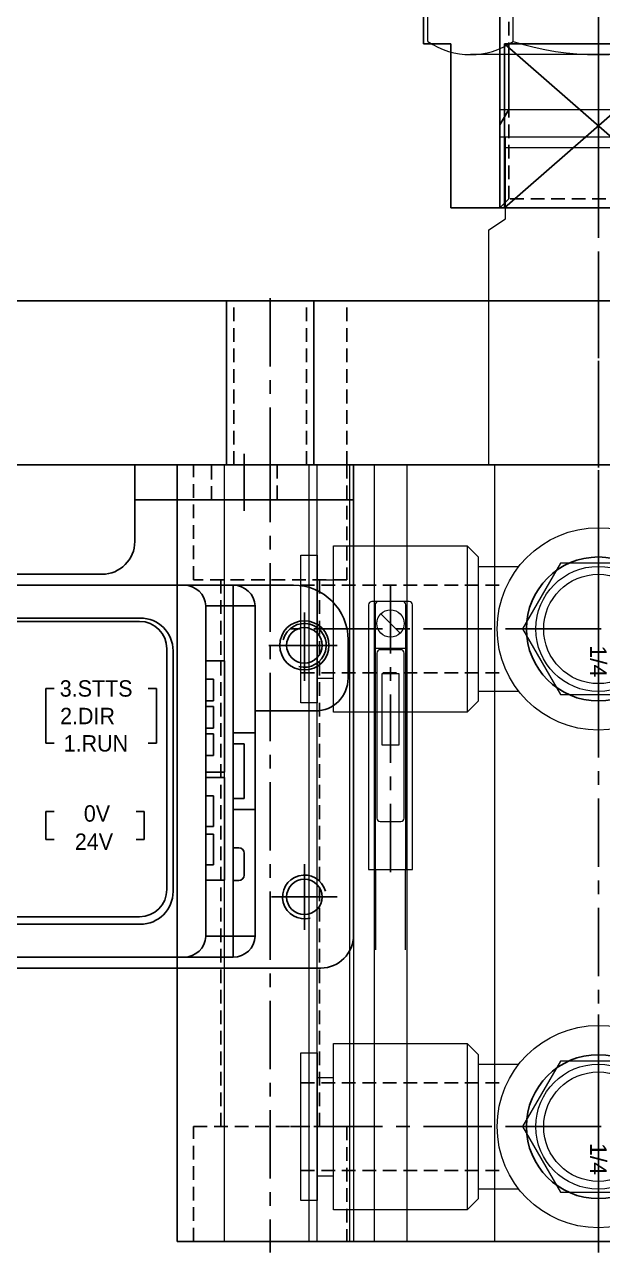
# Model space of a CAD drawing. Header units: inches. Extents: x 0 to 77285, y -118 to 40065.
# Drawn here: x 70225.8 to 70278.6, y 27925.8 to 28038 of the extents above; entities that cross this region are included whole.
import ezdxf
from ezdxf.enums import TextEntityAlignment as Align

# ---------------------------------------------------------------- set-up
doc = ezdxf.new("R2010")
doc.units = ezdxf.units.IN
doc.header["$LTSCALE"] = 5
doc.header["$MEASUREMENT"] = 0
doc.linetypes.add('CENTER', pattern=[2, 1.25, -0.25, 0.25, -0.25])
doc.linetypes.add('HIDDEN', pattern=[0.375, 0.25, -0.125])
for name, color, linetype in [('11', 1, 'CENTER'), ('22', 2, 'HIDDEN'), ('77', 40, 'HIDDEN'), ('99', 181, 'Continuous'), ('A', 8, 'Continuous'), ('BOM-T', 4, 'Continuous'), ('T', 3, 'Continuous'), ('Y', 60, 'Continuous')]:
    doc.layers.add(name, color=color, linetype=linetype)
doc.layers.add('88', color=35, linetype='Continuous', lineweight=5)
doc.styles.add('SCI', font='')
doc.styles.get("Standard").update_dxf_attribs({"font": 'arial.ttf'})
doc.styles.get('SCI').set_extended_font_data('Gulim')

# ---------------------------------------------------------------- blocks, each defined once
blk = doc.blocks.new('A$C599342af')
for p, q in [((78.99, 0), (-10.99, 0)), ((-10.99, -24), (-10.99, 0)), ((-4.19, 0), (-4.19, -24)), ((4.19, 0), (4.19, -24)), ((11.01, -12), (11.01, 0)), ((56.99, 0), (56.99, -12)), ((63.81, 0), (63.81, -24)), ((72.19, 0), (72.19, -24)), ((78.99, 0), (78.99, -24)), ((13.5, -2.12), (12.5, -3.12)), ((55.5, -3.12), (54.5, -2.12)), ((12.5, -3.12), (12.5, -11.5)), ((55.5, -11.5), (55.5, -3.12)), ((56.99, -12), (11.01, -12)), ((12.5, -11.5), (13, -12)), ((13, -12), (17.8, -12)), ((16.52, -24), (16.52, -12)), ((50, -12.2), (18, -12.2)), ((18, -12.2), (18, -30)), ((50, -30), (50, -12.2)), ((55, -12), (50.2, -12)), ((51.48, -12), (51.48, -24)), ((55, -12), (55.5, -11.5)), ((42.19, -13), (25.81, -13)), ((18, -24), (-10.99, -24)), ((78.99, -24), (51.48, -24)), ((18, -30), (20.5, -30)), ((20.5, -30), (20.5, -45)), ((25.41, -45), (25.41, -30)), ((25.41, -30), (42.59, -30)), ((42.59, -30), (42.59, -45)), ((47.5, -45), (47.5, -30)), ((47.5, -30), (50, -30)), ((47.5, -45), (20.5, -45))]:
    blk.add_line(p, q)
for centre, radius, start, end in [((34, -100), 100, 78.1705, 101.8295), ((17.8, -12.2), 0.2, 0, 90), ((50.2, -12.2), 0.2, 90, 180)]:
    blk.add_arc(centre, radius, start, end)
at = {"layer": '11'}
for p, q in [((34, 2.25), (34, -47.25)), ((34, -26), (34, 2)), ((0, -25), (0, 1)), ((68, -25), (68, 1))]:
    blk.add_line(p, q, dxfattribs=at)
at = {"layer": '22'}
for p, q in [((34, -8.27), (25.81, -13)), ((42.19, -13), (34, -8.27)), ((25.81, -13), (25.81, -44.19)), ((42.19, -44.19), (42.19, -13)), ((43, -18), (25, -18)), ((25.81, -44.19), (25, -45)), ((42.19, -44.19), (25.81, -44.19)), ((43, -45), (42.19, -44.19))]:
    blk.add_line(p, q, dxfattribs=at)
at = {"layer": 'A'}
for p, q in [((17.8, -12), (50.2, -12)), ((25.41, -30), (42.59, -45)), ((25.41, -45), (42.59, -30))]:
    blk.add_line(p, q, dxfattribs=at)
at = {"layer": 'T'}
for p, q in [((-5, 0), (-5, -24)), ((5, 0), (5, -24)), ((63, 0), (63, -24)), ((73, 0), (73, -24)), ((25.81, -17.25), (25, -18)), ((42.19, -17.25), (43, -18)), ((25, -45), (25, -18)), ((43, -45), (43, -18))]:
    blk.add_line(p, q, dxfattribs=at)
at = {"layer": 'BOM-T', "color": 4}
for s, p in [('FLOATING JOINT', (7.27, -19.99)), ('FJBT18', (7.27, -21.17)), ('MISUMI', (7.27, -22.35))]:
    blk.add_text(s, height=0.75, dxfattribs=at).set_placement(p, align=Align.MIDDLE_LEFT)
blk = doc.blocks.new('A$C323c1dae')
for p, q in [((-15.59, 38.71), (-15.59, 47.29)), ((-7.79, 38.71), (-7.79, 47.29)), ((11.69, 37.5), (-11.69, 37.5)), ((-9, 30), (-9, 37.5)), ((-9, 32.5), (9, 32.5)), ((-9, 30), (9, 30)), ((-8.5, 22.5), (-8.5, 30)), ((-8.5, 29), (8.5, 29)), ((-10, 21.5), (-8.5, 22.5)), ((-10, 0), (-10, 21.5)), ((-38.5, 0), (-38.5, -71)), ((-38.5, 0), (38.5, 0)), ((-38.5, -71), (-38.5, 0)), ((-38.5, 0), (38.5, 0)), ((-34.21, 0), (-34.21, -71)), ((-26.48, 0), (-26.48, -71)), ((-25.75, 0), (-25.75, -71)), ((-22.75, 0), (-22.75, -71)), ((-22.38, 0), (-22.38, -71)), ((-20.5, 0), (-20.5, -71)), ((-20.5, 0), (-20.5, -71)), ((-17.5, 0), (-17.5, -71)), ((-17.5, 0), (-17.5, -71)), ((-9.5, 0), (-9.5, -71)), ((-9.5, 0), (-9.5, -71)), ((-12, -7.4), (-12, -22.6)), ((-11, -9.3), (-7.29, -9.3)), ((-25.7, -10.5), (-24.2, -10.5)), ((-18.12, -15.38), (-19.88, -13.62)), ((-17.6, -16.8), (-20.4, -16.8)), ((-25.7, -19.5), (-24.2, -19.5)), ((-11, -20.7), (-7.29, -20.7)), ((-12, -52.9), (-12, -68.1)), ((-11, -54.8), (-7.29, -54.8)), ((-25.7, -56), (-24.2, -56)), ((-25.7, -65), (-24.2, -65)), ((-11, -66.2), (-7.29, -66.2)), ((-38.5, -71), (38.5, -71)), ((38.5, -71), (-38.5, -71))]:
    blk.add_line(p, q)
for points in [[(-12, -7.4), (-11, -8.4), (-11, -21.6), (-12, -22.6), (-24.2, -22.6), (-24.2, -22.6), (-24.2, -7.4), (-24.2, -7.4)], [(-25.7, -8.25), (-25.7, -21.75), (-27.2, -21.75), (-27.2, -8.25)], [(-3.46, -21), (3.46, -21), (6.93, -15), (3.46, -9), (-3.46, -9), (-6.93, -15)], [(-19.8, -19.1), (-19.8, -25.6), (-18.2, -25.6), (-18.2, -19.1)], [(-25.7, -53.75), (-25.7, -67.25), (-27.2, -67.25), (-27.2, -53.75)], [(-12, -52.9), (-11, -53.9), (-11, -67.1), (-12, -68.1), (-24.2, -68.1), (-24.2, -68.1), (-24.2, -52.9), (-24.2, -52.9)], [(-3.46, -66.5), (3.46, -66.5), (6.93, -60.5), (3.46, -54.5), (-3.46, -54.5), (-6.93, -60.5)]]:
    blk.add_lwpolyline(points, close=True)
for points in [[(-20.7, -12.5, 0.414214), (-21, -12.8), (-21, -37), (-17, -37), (-17, -12.8, 0.414214), (-17.3, -12.5)], [(-20.1, -12.5, 0.414214), (-20.4, -12.8), (-20.4, -37), (-17.6, -37), (-17.6, -12.8, 0.414214), (-17.9, -12.5)], [(-19.95, -16.9, 0.414214), (-20.25, -17.2), (-20.25, -32.3, 0.414214), (-19.95, -32.6), (-18.05, -32.6, 0.414214), (-17.75, -32.3), (-17.75, -17.2, 0.414214), (-18.05, -16.9)]]:
    blk.add_lwpolyline(points, format="xyb", close=True)
blk.add_lwpolyline([(-20.35, -44.35), (-20.35, -37), (-17.65, -37), (-17.65, -44.35)])
for centre, radius in [((0, -15), 9.25), ((0, -15), 5.72), ((0, -15), 5), ((-19, -14.5), 1.25), ((0, -60.5), 9.25), ((0, -60.5), 5.72), ((0, -60.5), 5)]:
    blk.add_circle(centre, radius)
for centre, radius, start, end in [((-11.69, 44.4), 6.9, 235.6158, 304.3842), ((0, 63.29), 25.79, 252.412, 287.588)]:
    blk.add_arc(centre, radius, start, end)
at = {"layer": '11'}
for p, q in [((0, 59.5), (0, -72)), ((-30, 1), (-30, -72)), ((0, -4.75), (0, -25.25)), ((0, -25.25), (0, -4.75)), ((-19, -11), (-19, -38.5)), ((10.25, -15), (-28.15, -15)), ((10.25, -15), (-10.25, -15)), ((7.58, -15), (-7.58, -15)), ((0, -50.25), (0, -70.75)), ((0, -70.75), (0, -50.25)), ((10.25, -60.5), (-28.15, -60.5)), ((10.25, -60.5), (-10.25, -60.5)), ((7.58, -60.5), (-7.58, -60.5))]:
    blk.add_line(p, q, dxfattribs=at)
at = {"layer": '22'}
for p, q in [((-37, -10.5), (-37, 0)), ((-23, 0), (-23, -10.5)), ((-23, -10.5), (-37, -10.5)), ((-34.5, -10.5), (-34.5, -60.5)), ((-27.2, -11), (-8.7, -11)), ((-25.5, -10.5), (-25.5, -60.5)), ((-27.2, -19), (-8.7, -19)), ((-27.2, -56.5), (-8.7, -56.5)), ((-37, -71), (-37, -60.5)), ((-37, -60.5), (-23, -60.5)), ((-23, -60.5), (-23, -71)), ((-27.2, -64.5), (-8.7, -64.5))]:
    blk.add_line(p, q, dxfattribs=at)
at = {"layer": 'T'}
for p, q in [((-8.19, 32.5), (-8.19, 37.5)), ((-9, 31.09), (-8.19, 32.5))]:
    blk.add_line(p, q, dxfattribs=at)
for centre in [(0, -15), (0, -60.5)]:
    blk.add_circle(centre, 6.58, dxfattribs=at)
at = {"layer": 'Defpoints', "color": 4}
for p in [(0, -16.5), (0, -62)]:
    blk.add_text('1/4', height=1.5, rotation=270, dxfattribs=at).set_placement(p, align=Align.MIDDLE_LEFT)
blk = doc.blocks.new('A$C8b1ceeae')
for p, q in [((-10, 0), (10, 0)), ((-10, 0), (-10, -43)), ((10, 0), (10, -7)), ((100, 0), (120, 0)), ((100, 0), (100, -7)), ((120, -43), (120, 0)), ((-10, -3.2), (10, -3.2)), ((100, -3.2), (120, -3.2)), ((13, -10), (97, -10)), ((-7, -46), (117, -46))]:
    blk.add_line(p, q)
for centre in [(-5.5, -16.5), (115.5, -16.5), (-5.5, -39.5), (115.5, -39.5)]:
    blk.add_circle(centre, 1.62)
for centre, start, end in [((13, -7), 180, 270), ((97, -7), 270, 0), ((-7, -43), 180, 270), ((117, -43), 270, 0)]:
    blk.add_arc(centre, 3, start, end)
at = {"layer": '11'}
for p, q in [((0, -4.2), (0, 1)), ((110, -4.2), (110, 1)), ((-5.5, -13.5), (-5.5, -19.5)), ((115.5, -13.5), (115.5, -19.5)), ((-2.5, -16.5), (-8.5, -16.5)), ((118.5, -16.5), (112.5, -16.5)), ((-5.5, -36.5), (-5.5, -42.5)), ((115.5, -36.5), (115.5, -42.5)), ((-8.5, -39.5), (-2.5, -39.5)), ((118.5, -39.5), (112.5, -39.5))]:
    blk.add_line(p, q, dxfattribs=at)
at = {"layer": '22'}
for p, q in [((-3, -3.2), (-3, 0)), ((3, 0), (3, -3.2)), ((107, -3.2), (107, 0)), ((113, 0), (113, -3.2))]:
    blk.add_line(p, q, dxfattribs=at)
at = {"layer": 'T'}
for centre, start, end in [((-5.5, -16.5), 15, 285), ((115.5, -16.5), 255, 165), ((-5.5, -39.5), 255, 165), ((115.5, -39.5), 15, 285)]:
    blk.add_arc(centre, 2, start, end, dxfattribs=at)
blk = doc.blocks.new('A$C9c3b0687E')
for p, q in [((114.5, 28.5), (8.5, 28.5)), ((114.5, 28.5), (8.5, 28.5)), ((111.5, 28.5), (111.5, 28.5)), ((114.5, 28.5), (120, 28.5)), ((114.5, -5.5), (114.5, 28.5)), ((112, -3.6), (112, 26.6)), ((112, 26.6), (116.49, 26.6)), ((114.5, 4.5), (114.5, 26.6)), ((116.5, 26.6), (116.49, -3.6)), ((116.49, -3.6), (116.5, 26.6)), ((90.03, 25.19), (105.93, 25.19)), ((90.1, 25.5), (106, 25.5)), ((108.43, 0.69), (108.43, 22.69)), ((109, 0.5), (109, 22.5)), ((125, 20), (125, 23.5)), ((113.7, 21.57), (112, 21.57)), ((113.7, 21.57), (113.7, 11.42)), ((112.7, 19.92), (112, 19.92)), ((112.7, 19.92), (112.7, 17.92)), ((97.37, 19.05), (98.12, 19.05)), ((97.37, 19.05), (97.37, 14.05)), ((106.73, 19.05), (107.48, 19.05)), ((107.48, 19.05), (107.48, 14.05)), ((112.7, 17.92), (112, 17.92)), ((112.7, 17.42), (112, 17.42)), ((112.7, 17.42), (112.7, 15.42)), ((116.5, 17), (122, 17)), ((112.7, 15.42), (112, 15.42)), ((112.7, 14.92), (112, 14.92)), ((112.7, 14.92), (112.7, 12.92)), ((114.5, 15), (116.5, 15)), ((97.37, 14.05), (98.12, 14.05)), ((106.73, 14.05), (107.48, 14.05)), ((114.5, 14), (115.5, 14)), ((115.5, 9), (115.5, 14)), ((112.7, 12.92), (112, 12.92)), ((113.7, 11.42), (112, 11.42)), ((113.7, 10.93), (112, 10.93)), ((113.7, 10.93), (113.7, 1.53)), ((112.7, 9.23), (112, 9.23)), ((112.7, 9.23), (112.7, 6.43)), ((114.5, 9), (115.5, 9)), ((114.5, 8), (116.5, 8)), ((98.12, 7.81), (97.37, 7.81)), ((97.37, 7.81), (97.37, 5.26)), ((105.62, 7.81), (106.37, 7.81)), ((106.37, 7.81), (106.37, 5.26)), ((112.7, 6.43), (112, 6.43)), ((112.7, 5.73), (112, 5.73)), ((112.7, 5.73), (112.7, 2.93)), ((97.37, 5.26), (98.12, 5.26)), ((105.62, 5.26), (106.37, 5.26)), ((115, 4.5), (114.5, 4.5)), ((115.5, 2), (115.5, 4)), ((112.7, 2.93), (112, 2.93)), ((113.7, 1.53), (112, 1.53)), ((115, 1.5), (114.5, 1.5)), ((114.5, -3.6), (114.5, 1.5)), ((16.43, -1.81), (105.93, -1.81)), ((16.5, -2.5), (106, -2.5)), ((112, -3.6), (116.49, -3.6)), ((6.5, -5.5), (114.5, -5.5)), ((6.5, -5.5), (114.5, -5.5))]:
    blk.add_line(p, q)
blk.add_circle((121, 23), 2.25)
for centre, radius, start, end in [((110, 26.5), 2, 2.9928, 89.9448), ((114.5, 26.5), 2, 2.9928, 89.9448), ((120, 23.5), 5, 0, 90), ((105.93, 22.69), 2.5, 0, 90), ((106, 22.5), 3, 0, 90), ((122, 20), 3, 270, 0), ((115, 4), 0.5, 0, 90), ((115, 2), 0.5, 270, 0), ((105.93, 0.69), 2.5, 270, 0), ((106, 0.5), 3, 270, 0), ((110, -3.5), 2, 270.0552, 357.0072), ((114.5, -3.5), 2, 270, 357.134)]:
    blk.add_arc(centre, radius, start, end)
at = {"layer": '11'}
for p, q in [((121, 19.75), (121, 26.25)), ((117.75, 23), (124.25, 23))]:
    blk.add_line(p, q, dxfattribs=at)
at = {"style": 'SCI'}
for s, p in [('3.STTS', (98.64, 18.31)), ('2.DIR', (98.67, 15.79)), ('1.RUN', (99, 13.29)), ('0V', (100.84, 6.88)), ('24V', (100.02, 4.3))]:
    blk.add_text(s, height=1.5, dxfattribs=at).set_placement(p)
blk = doc.blocks.new('A$C8a6ad95f')
for p, q in [((-155, 15, 0), (155, 15, 0)), ((-155, 0, 0), (155, 0, 0))]:
    blk.add_line(p, q)
at = {"layer": '11'}
for p, q in [((-30, -1), (-30, 16)), ((0, 16), (0, -1))]:
    blk.add_line(p, q, dxfattribs=at)
at = {"layer": '22'}
blk.add_line((-23, 0), (-23, 15), dxfattribs=at)
at = {"layer": '77'}
for p, q in [((-33.32, 0), (-33.32, 15)), ((-26.68, 0), (-26.68, 15))]:
    blk.add_line(p, q, dxfattribs=at)
at = {"layer": 'T'}
for p, q in [((-34, 0), (-34, 15)), ((-26, 0), (-26, 15))]:
    blk.add_line(p, q, dxfattribs=at)
blk = doc.blocks.new('A$C9345a28b')
blk.add_blockref('A$C8a6ad95f', (125, -58, 0))
at = {"layer": '88'}
blk.add_blockref('A$C323c1dae', (125, -58, 0), dxfattribs=at)
at = {"layer": '99'}
blk.add_blockref('A$C9c3b0687E', (-22.879, -97.5, 0), dxfattribs=at)
at = {"layer": 'Y'}
blk.add_blockref('A$C8b1ceeae', (-17.379, -58, 0), dxfattribs=at)

msp = doc.modelspace()

# ---------------------------------------------------------------- block references
msp.add_blockref('A$C9345a28b', (70153.2357186, 28055.79321227))
at = {"layer": '99'}
msp.add_blockref('A$C599342af', (70244.2357186, 28066.29321227, 0), dxfattribs=at)

doc.saveas('drawing.dxf')
